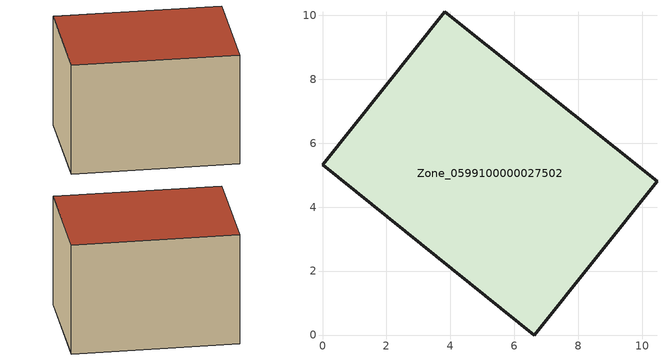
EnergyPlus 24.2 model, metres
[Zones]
Zone_0599100000027502
 floor ground (C_G): 0,5.33 3.83,10.11 10.46,4.81 6.62,0 z0.47
 wall outside (C_F): 3.83,10.11 0,5.33 6.62,0 10.46,4.81 3.83,10.11 z0.47:6.39
 roof outside (C_R): 6.62,0 10.46,4.81 3.83,10.11 0,5.33 z6.39
[BUILDING]
Pand.0599100000027502: North Axis=0; Terrain=City; Loads Convergence Tolerance Value=0.04; Temperature Convergence Tolerance Value=0.4; Solar Distribution=FullExterior; Maximum Number of Warmup Days=25; Minimum Number of Warmup Days=1
[Site:Location]
Rotterdam.The.Hague.AP_ZH_NLD Design_Conditions: Latitude=51.96; Longitude=4.45; Time Zone=1; Elevation=-4.5
[SITE:GROUNDTEMPERATURE:BUILDINGSURFACE]
18, 18, 18, 18, 18, 18, 18, 18, 18, 18, 18, 18
[MATERIAL] Thermal Absorptance=0.9; Solar Absorptance=0.7; Visible Absorptance=0.7
Name | Roughness | Thickness | Conductivity | Density | Specific Heat
G.TI.1946-1964 | MediumSmooth | 0.15 | 1 | 540 | 1210
F.TI.1946-1964 | Rough | 0.3 | 0.857143 | 1920 | 840
R.TI.1946-1964 | MediumRough | 0.2 | 0.277778 | 1500 | 1000
[CONSTRUCTION]
C_G: G.TI.1946-1964
C_F: F.TI.1946-1964
C_R: R.TI.1946-1964
[ZONE]
Zone_0599100000027502: Type=1; Multiplier=1; Ceiling Height=Autocalculate; Volume=Autocalculate; Floor Area=autocalculate; Part of Total Floor Area=Yes
[ZONEINFILTRATION:DESIGNFLOWRATE]
Infil_Zone_0599100000027502: Zone or ZoneList or Space or SpaceList=Zone_0599100000027502; Schedule=AlwaysOn; Design Flow Rate Calculation Method=Flow/Area; Flow Rate per Floor Area=0.003; Constant Term Coefficient=1; Temperature Term Coefficient=0; Velocity Term Coefficient=0; Velocity Squared Term Coefficient=0
[HVACTEMPLATE:ZONE:IDEALLOADSAIRSYSTEM]
Zone_0599100000027502: Maximum Heating Supply Air Temperature=50; Minimum Cooling Supply Air Temperature=13; Maximum Heating Supply Air Humidity Ratio=0.0156; Minimum Cooling Supply Air Humidity Ratio=0.0077; Heating Limit=NoLimit; Cooling Limit=NoLimit; Dehumidification Control Type=ConstantSensibleHeatRatio; Cooling Sensible Heat Ratio=0.7; Dehumidification Setpoint=60; Humidification Control Type=None; Humidification Setpoint=30; Outdoor Air Method=None; Outdoor Air Flow Rate per Person=0.00944; Outdoor Air Flow Rate per Zone Floor Area=0; Outdoor Air Flow Rate per Zone=0; Demand Controlled Ventilation Type=None; Outdoor Air Economizer Type=NoEconomizer; Heat Recovery Type=None; Sensible Heat Recovery Effectiveness=0.7; Latent Heat Recovery Effectiveness=0.65
[ZONECONTROL:THERMOSTAT]
ThermostatControl_Zone_0599100000027502: Zone or ZoneList=Zone_0599100000027502; Control Type Schedule=DualSetpointControlType; Control 1=Thermostat_Zone_0599100000027502; Temperature Difference Between Cutout And Setpoint=0
[THERMOSTATSETPOINT:DUALSETPOINT]
Thermostat_Zone_0599100000027502: Heating Setpoint Temperature Schedule=HeatingSetpoint_Zone_0599100000027502; Cooling Setpoint Temperature Schedule=CoolingSetpoint_Zone_0599100000027502
[SCHEDULE:COMPACT]
HeatingSetpoint_Zone_0599100000027502: Through: 12/31, For: AllDays, Until: 24:00, 21
CoolingSetpoint_Zone_0599100000027502: Through: 12/31, For: AllDays, Until: 24:00, 24
DualSetpointControlType: Through: 12/31, For: AllDays, Until: 24:00, 4
AlwaysOn: Through: 12/31, For: AllDays, Until: 24:00, 1
